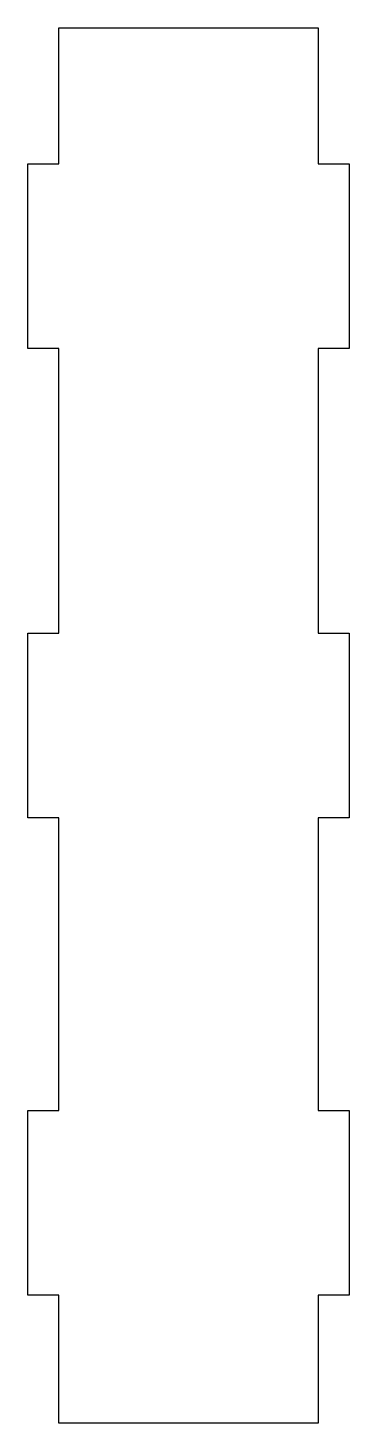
# Model space of a CAD drawing. Header units: millimetres. Extents: x -15 to 17, y -68 to 68.
import ezdxf

# ---------------------------------------------------------------- set-up
doc = ezdxf.new("R2010")
doc.units = ezdxf.units.MM
doc.header["$MEASUREMENT"] = 0

msp = doc.modelspace()

# ---------------------------------------------------------------- linework, layer by layer
msp.add_lwpolyline([(16.5, -9.14), (13.5, -9.14), (13.5, -37.66), (16.5, -37.66), (16.5, -55.66), (13.5, -55.66), (13.5, -68.14), (-11.75, -68.14), (-11.75, -55.66), (-14.75, -55.66), (-14.75, -37.66), (-11.75, -37.66), (-11.75, -9.14), (-14.75, -9.14), (-14.75, 8.86), (-11.75, 8.86), (-11.75, 36.59), (-14.75, 36.59), (-14.75, 54.59), (-11.75, 54.59), (-11.75, 67.85), (13.5, 67.85), (13.5, 54.59), (16.5, 54.59), (16.5, 36.59), (13.5, 36.59), (13.5, 8.86), (16.5, 8.86)], close=True)

doc.saveas('drawing.dxf')
